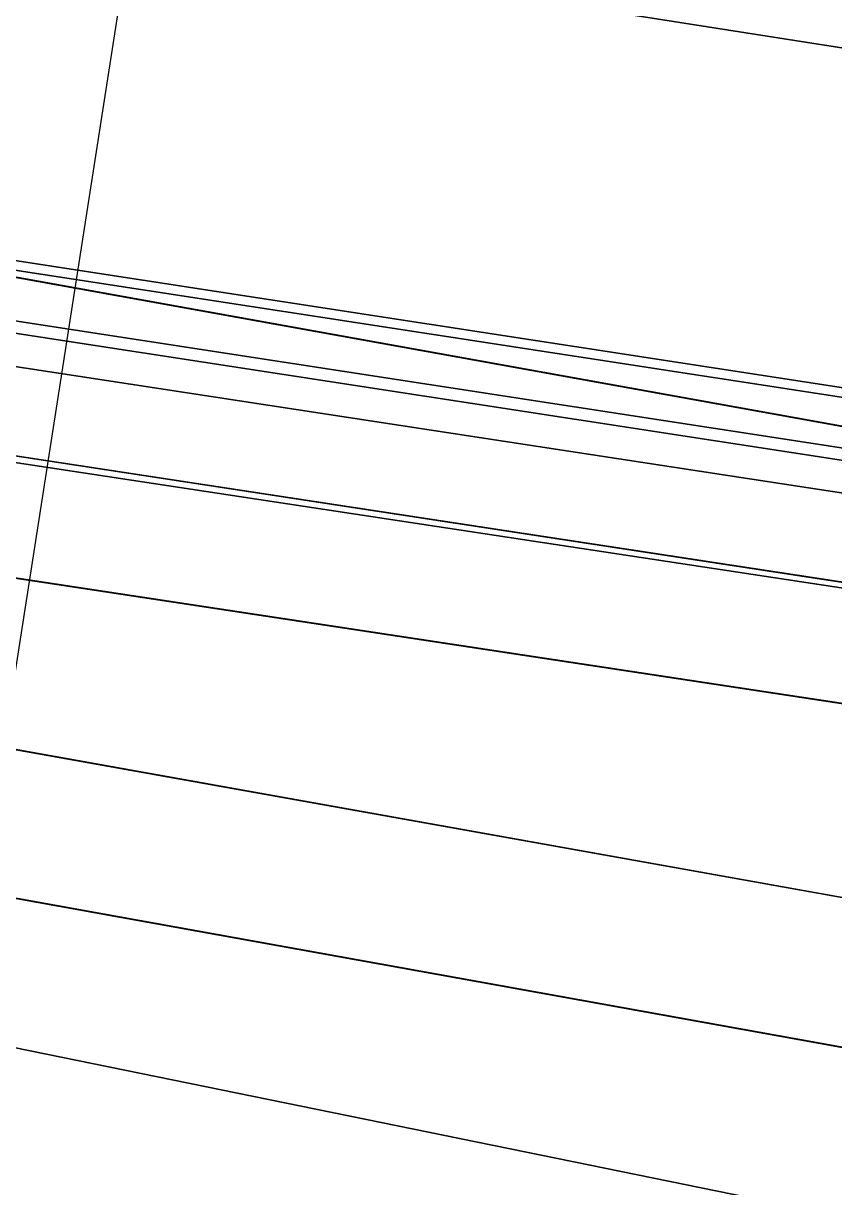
# Model space of a CAD drawing. Header units: metres. Extents: x 503497 to 504361, y 6966567 to 6966857.
# Drawn here: x 504128.2627 to 504128.3652, y 6966712.9609 to 6966713.1078 of the extents above; entities that cross this region are included whole.
import ezdxf

# ---------------------------------------------------------------- set-up
doc = ezdxf.new("R2010")
doc.units = ezdxf.units.M

msp = doc.modelspace()

# ---------------------------------------------------------------- linework, layer by layer
at = {"layer": 'SHADOW_APPROVED_20260111T072000'}
for points in [[(504127.8093, 6966710.1258), (504128.3574, 6966713.6393), (504055.1836, 6966728.5433), (504054.6355, 6966725.0298), (504127.8093, 6966710.1258)], [(504139.8525, 6966710.4238), (504143.9181, 6966709.7896), (504064.2737, 6966726.0116), (504060.2081, 6966726.6458), (504139.8525, 6966710.4238)], [(504143.9181, 6966709.7896), (504143.738, 6966708.6351), (504064.0936, 6966724.8571), (504064.2737, 6966726.0116), (504143.9181, 6966709.7896)]]:
    msp.add_lwpolyline(points, close=True, dxfattribs=at)
msp.add_lwpolyline([(504124.6436, 6966689.8311), (504125.6223, 6966696.1052), (504122.7613, 6966696.5515), (504123.3955, 6966700.6171), (504123.6735, 6966701.1907), (504124.1841, 6966701.6081), (504124.6865, 6966701.7525), (504126.4679, 6966701.5261), (504126.6349, 6966702.5968), (504125.8564, 6966702.7697), (504125.4218, 6966703.0603), (504125.0625, 6966703.6133), (504124.9683, 6966704.1079), (504125.9354, 6966710.4181), (504127.8093, 6966710.1258), (504128.3574, 6966713.6393), (504140.8554, 6966711.6898), (504140.8554, 6966711.6898), (504140.7719, 6966711.1544), (504144.1851, 6966710.622), (504144.5661, 6966713.0647), (504153.1826, 6966711.7206), (504152.9477, 6966710.2148), (504167.8718, 6966707.8869)], dxfattribs=at)
at = {"layer": 'SHADOW_APPROVED_20260114T072400'}
msp.add_lwpolyline([(504127.8093, 6966710.1258), (504128.3574, 6966713.6393), (504056.349, 6966727.278), (504055.8009, 6966723.7645), (504127.8093, 6966710.1258)], close=True, dxfattribs=at)
msp.add_lwpolyline([(504124.6436, 6966689.8311), (504125.6223, 6966696.1052), (504122.7613, 6966696.5515), (504123.3955, 6966700.6171), (504123.6735, 6966701.1907), (504124.1841, 6966701.6081), (504124.6865, 6966701.7525), (504126.4679, 6966701.5261), (504126.6349, 6966702.5968), (504125.8564, 6966702.7697), (504125.4218, 6966703.0603), (504125.0625, 6966703.6133), (504124.9683, 6966704.1079), (504125.9354, 6966710.4181), (504127.8093, 6966710.1258), (504128.3574, 6966713.6393), (504140.8554, 6966711.6898), (504140.8554, 6966711.6898), (504140.7719, 6966711.1544), (504144.1851, 6966710.622), (504144.5661, 6966713.0647), (504153.1826, 6966711.7206), (504152.9477, 6966710.2148), (504167.8718, 6966707.8869)], dxfattribs=at)
at = {"layer": 'SHADOW_APPROVED_20260122T071500'}
for points in [[(504127.8093, 6966710.1258), (504128.3574, 6966713.6393), (504045.7909, 6966728.4074), (504045.2428, 6966724.8939), (504127.8093, 6966710.1258)], [(504167.5638, 6966705.9126), (504170.7929, 6966705.4089), (504088.2264, 6966720.177), (504084.9973, 6966720.6807), (504167.5638, 6966705.9126)], [(504170.7929, 6966705.4089), (504170.0047, 6966700.3561), (504087.4382, 6966715.1242), (504088.2264, 6966720.177), (504170.7929, 6966705.4089)]]:
    msp.add_lwpolyline(points, close=True, dxfattribs=at)
msp.add_lwpolyline([(504124.6436, 6966689.8311), (504125.6223, 6966696.1052), (504122.7613, 6966696.5515), (504123.3955, 6966700.6171), (504123.6735, 6966701.1907), (504124.1841, 6966701.6081), (504124.6865, 6966701.7525), (504126.4679, 6966701.5261), (504126.6349, 6966702.5968), (504125.8564, 6966702.7697), (504125.4218, 6966703.0603), (504125.0625, 6966703.6133), (504124.9683, 6966704.1079), (504125.9354, 6966710.4181), (504127.8093, 6966710.1258), (504128.3574, 6966713.6393), (504140.8554, 6966711.6898), (504140.8554, 6966711.6898), (504140.7719, 6966711.1544), (504144.1851, 6966710.622), (504144.5661, 6966713.0647), (504153.1826, 6966711.7206), (504152.9477, 6966710.2148), (504167.8718, 6966707.8869)], dxfattribs=at)
at = {"layer": 'SHADOW_APPROVED_20260124T072500'}
for points in [[(504127.8093, 6966710.1258), (504128.3574, 6966713.6393), (504052.1143, 6966725.3543), (504051.5662, 6966721.8408), (504127.8093, 6966710.1258)], [(504144.1851, 6966710.622), (504144.5661, 6966713.0647), (504068.323, 6966724.7797), (504067.942, 6966722.337), (504144.1851, 6966710.622)], [(504140.8554, 6966711.6898), (504140.7719, 6966711.1544), (504064.5288, 6966722.8694), (504064.6123, 6966723.4048), (504140.8554, 6966711.6898)], [(504140.7719, 6966711.1544), (504144.1851, 6966710.622), (504067.942, 6966722.337), (504064.5288, 6966722.8694), (504140.7719, 6966711.1544)]]:
    msp.add_lwpolyline(points, close=True, dxfattribs=at)
msp.add_lwpolyline([(504124.6436, 6966689.8311), (504125.6223, 6966696.1052), (504122.7613, 6966696.5515), (504123.3955, 6966700.6171), (504123.6735, 6966701.1907), (504124.1841, 6966701.6081), (504124.6865, 6966701.7525), (504126.4679, 6966701.5261), (504126.6349, 6966702.5968), (504125.8564, 6966702.7697), (504125.4218, 6966703.0603), (504125.0625, 6966703.6133), (504124.9683, 6966704.1079), (504125.9354, 6966710.4181), (504127.8093, 6966710.1258), (504128.3574, 6966713.6393), (504140.8554, 6966711.6898), (504140.8554, 6966711.6898), (504140.7719, 6966711.1544), (504144.1851, 6966710.622), (504144.5661, 6966713.0647), (504153.1826, 6966711.7206), (504152.9477, 6966710.2148), (504167.8718, 6966707.8869)], dxfattribs=at)
at = {"layer": 'SHADOW_APPROVED_20260126T071100'}
msp.add_lwpolyline([(504127.8093, 6966710.1258), (504128.3574, 6966713.6393), (504039.9323, 6966728.6851), (504039.3842, 6966725.1716), (504127.8093, 6966710.1258)], close=True, dxfattribs=at)
msp.add_lwpolyline([(504124.6436, 6966689.8311), (504125.6223, 6966696.1052), (504122.7613, 6966696.5515), (504123.3955, 6966700.6171), (504123.6735, 6966701.1907), (504124.1841, 6966701.6081), (504124.6865, 6966701.7525), (504126.4679, 6966701.5261), (504126.6349, 6966702.5968), (504125.8564, 6966702.7697), (504125.4218, 6966703.0603), (504125.0625, 6966703.6133), (504124.9683, 6966704.1079), (504125.9354, 6966710.4181), (504127.8093, 6966710.1258), (504128.3574, 6966713.6393), (504140.8554, 6966711.6898), (504140.8554, 6966711.6898), (504140.7719, 6966711.1544), (504144.1851, 6966710.622), (504144.5661, 6966713.0647), (504153.1826, 6966711.7206), (504152.9477, 6966710.2148), (504167.8718, 6966707.8869)], dxfattribs=at)
at = {"layer": 'SHADOW_APPROVED_20260127T071900'}
for points in [[(504127.8093, 6966710.1258), (504128.3574, 6966713.6393), (504046.0145, 6966726.1319), (504045.4664, 6966722.6184), (504127.8093, 6966710.1258)], [(504144.1851, 6966710.622), (504144.5661, 6966713.0647), (504062.2232, 6966725.5573), (504061.8422, 6966723.1146), (504144.1851, 6966710.622)], [(504140.8554, 6966711.6898), (504140.7719, 6966711.1544), (504058.429, 6966723.647), (504058.5125, 6966724.1824), (504140.8554, 6966711.6898)], [(504140.7719, 6966711.1544), (504144.1851, 6966710.622), (504061.8422, 6966723.1146), (504058.429, 6966723.647), (504140.7719, 6966711.1544)]]:
    msp.add_lwpolyline(points, close=True, dxfattribs=at)
msp.add_lwpolyline([(504124.6436, 6966689.8311), (504125.6223, 6966696.1052), (504122.7613, 6966696.5515), (504123.3955, 6966700.6171), (504123.6735, 6966701.1907), (504124.1841, 6966701.6081), (504124.6865, 6966701.7525), (504126.4679, 6966701.5261), (504126.6349, 6966702.5968), (504125.8564, 6966702.7697), (504125.4218, 6966703.0603), (504125.0625, 6966703.6133), (504124.9683, 6966704.1079), (504125.9354, 6966710.4181), (504127.8093, 6966710.1258), (504128.3574, 6966713.6393), (504140.8554, 6966711.6898), (504140.8554, 6966711.6898), (504140.7719, 6966711.1544), (504144.1851, 6966710.622), (504144.5661, 6966713.0647), (504153.1826, 6966711.7206), (504152.9477, 6966710.2148), (504167.8718, 6966707.8869)], dxfattribs=at)
at = {"layer": 'SHADOW_APPROVED_20260129T071100'}
for points in [[(504127.8093, 6966710.1258), (504128.3574, 6966713.6393), (504037.9117, 6966727.8581), (504037.3636, 6966724.3446), (504127.8093, 6966710.1258)], [(504140.8554, 6966711.6898), (504140.7719, 6966711.1544), (504050.3262, 6966725.3732), (504050.4097, 6966725.9086), (504140.8554, 6966711.6898)], [(504140.7719, 6966711.1544), (504144.1851, 6966710.622), (504053.7394, 6966724.8408), (504050.3262, 6966725.3732), (504140.7719, 6966711.1544)]]:
    msp.add_lwpolyline(points, close=True, dxfattribs=at)
msp.add_lwpolyline([(504124.6436, 6966689.8311), (504125.6223, 6966696.1052), (504122.7613, 6966696.5515), (504123.3955, 6966700.6171), (504123.6735, 6966701.1907), (504124.1841, 6966701.6081), (504124.6865, 6966701.7525), (504126.4679, 6966701.5261), (504126.6349, 6966702.5968), (504125.8564, 6966702.7697), (504125.4218, 6966703.0603), (504125.0625, 6966703.6133), (504124.9683, 6966704.1079), (504125.9354, 6966710.4181), (504127.8093, 6966710.1258), (504128.3574, 6966713.6393), (504140.8554, 6966711.6898), (504140.8554, 6966711.6898), (504140.7719, 6966711.1544), (504144.1851, 6966710.622), (504144.5661, 6966713.0647), (504153.1826, 6966711.7206), (504152.9477, 6966710.2148), (504167.8718, 6966707.8869)], dxfattribs=at)
at = {"layer": 'SHADOW_APPROVED_20260130T071100'}
for points in [[(504127.8093, 6966710.1258), (504128.3574, 6966713.6393), (504037.2255, 6966727.5535), (504036.6774, 6966724.04), (504127.8093, 6966710.1258)], [(504144.1851, 6966710.622), (504144.5661, 6966713.0647), (504053.4342, 6966726.9789), (504053.0532, 6966724.5362), (504144.1851, 6966710.622)], [(504140.8554, 6966711.6898), (504140.7719, 6966711.1544), (504049.64, 6966725.0686), (504049.7235, 6966725.604), (504140.8554, 6966711.6898)], [(504140.7719, 6966711.1544), (504144.1851, 6966710.622), (504053.0532, 6966724.5362), (504049.64, 6966725.0686), (504140.7719, 6966711.1544)]]:
    msp.add_lwpolyline(points, close=True, dxfattribs=at)
msp.add_lwpolyline([(504124.6436, 6966689.8311), (504125.6223, 6966696.1052), (504122.7613, 6966696.5515), (504123.3955, 6966700.6171), (504123.6735, 6966701.1907), (504124.1841, 6966701.6081), (504124.6865, 6966701.7525), (504126.4679, 6966701.5261), (504126.6349, 6966702.5968), (504125.8564, 6966702.7697), (504125.4218, 6966703.0603), (504125.0625, 6966703.6133), (504124.9683, 6966704.1079), (504125.9354, 6966710.4181), (504127.8093, 6966710.1258), (504128.3574, 6966713.6393), (504140.8554, 6966711.6898), (504140.8554, 6966711.6898), (504140.7719, 6966711.1544), (504144.1851, 6966710.622), (504144.5661, 6966713.0647), (504153.1826, 6966711.7206), (504152.9477, 6966710.2148), (504167.8718, 6966707.8869)], dxfattribs=at)
at = {"layer": 'SHADOW_APPROVED_20260203T070000'}
for points in [[(504127.8093, 6966710.1258), (504128.3574, 6966713.6393), (504022.3332, 6966729.9407), (504021.7851, 6966726.4272), (504127.8093, 6966710.1258)], [(504144.1851, 6966710.622), (504144.5661, 6966713.0647), (504038.5419, 6966729.3661), (504038.1609, 6966726.9234), (504144.1851, 6966710.622)], [(504140.8554, 6966711.6898), (504140.7719, 6966711.1544), (504034.7477, 6966727.4558), (504034.8312, 6966727.9912), (504140.8554, 6966711.6898)], [(504140.7719, 6966711.1544), (504144.1851, 6966710.622), (504038.1609, 6966726.9234), (504034.7477, 6966727.4558), (504140.7719, 6966711.1544)]]:
    msp.add_lwpolyline(points, close=True, dxfattribs=at)
msp.add_lwpolyline([(504124.6436, 6966689.8311), (504125.6223, 6966696.1052), (504122.7613, 6966696.5515), (504123.3955, 6966700.6171), (504123.6735, 6966701.1907), (504124.1841, 6966701.6081), (504124.6865, 6966701.7525), (504126.4679, 6966701.5261), (504126.6349, 6966702.5968), (504125.8564, 6966702.7697), (504125.4218, 6966703.0603), (504125.0625, 6966703.6133), (504124.9683, 6966704.1079), (504125.9354, 6966710.4181), (504127.8093, 6966710.1258), (504128.3574, 6966713.6393), (504140.8554, 6966711.6898), (504140.8554, 6966711.6898), (504140.7719, 6966711.1544), (504144.1851, 6966710.622), (504144.5661, 6966713.0647), (504153.1826, 6966711.7206), (504152.9477, 6966710.2148), (504167.8718, 6966707.8869)], dxfattribs=at)
at = {"layer": 'SHADOW_APPROVED_20260314T074000'}
msp.add_lwpolyline([(504127.8093, 6966710.1258), (504128.3574, 6966713.6393), (504040.6029, 6966698.1829), (504040.0548, 6966694.6694), (504127.8093, 6966710.1258)], close=True, dxfattribs=at)
msp.add_lwpolyline([(504124.6436, 6966689.8311), (504125.6223, 6966696.1052), (504122.7613, 6966696.5515), (504123.3955, 6966700.6171), (504123.6735, 6966701.1907), (504124.1841, 6966701.6081), (504124.6865, 6966701.7525), (504126.4679, 6966701.5261), (504126.6349, 6966702.5968), (504125.8564, 6966702.7697), (504125.4218, 6966703.0603), (504125.0625, 6966703.6133), (504124.9683, 6966704.1079), (504125.9354, 6966710.4181), (504127.8093, 6966710.1258), (504128.3574, 6966713.6393), (504140.8554, 6966711.6898), (504140.8554, 6966711.6898), (504140.7719, 6966711.1544), (504144.1851, 6966710.622), (504144.5661, 6966713.0647), (504153.1826, 6966711.7206), (504152.9477, 6966710.2148), (504167.8718, 6966707.8869)], dxfattribs=at)
at = {"layer": 'SHADOW_APPROVED_20260426T070000'}
msp.add_lwpolyline([(504127.8093, 6966710.1258), (504128.3574, 6966713.6393), (503911.2298, 6966631.5775), (503910.6817, 6966628.064), (504127.8093, 6966710.1258)], close=True, dxfattribs=at)
msp.add_lwpolyline([(504124.6436, 6966689.8311), (504125.6223, 6966696.1052), (504122.7613, 6966696.5515), (504123.3955, 6966700.6171), (504123.6735, 6966701.1907), (504124.1841, 6966701.6081), (504124.6865, 6966701.7525), (504126.4679, 6966701.5261), (504126.6349, 6966702.5968), (504125.8564, 6966702.7697), (504125.4218, 6966703.0603), (504125.0625, 6966703.6133), (504124.9683, 6966704.1079), (504125.9354, 6966710.4181), (504127.8093, 6966710.1258), (504128.3574, 6966713.6393), (504140.8554, 6966711.6898), (504140.8554, 6966711.6898), (504140.7719, 6966711.1544), (504144.1851, 6966710.622), (504144.5661, 6966713.0647), (504153.1826, 6966711.7206), (504152.9477, 6966710.2148), (504167.8718, 6966707.8869)], dxfattribs=at)
at = {"layer": 'SHADOW_APPROVED_20260621T090000'}
msp.add_lwpolyline([(504127.8093, 6966710.1258), (504128.3574, 6966713.6393), (504069.8411, 6966650.7077), (504069.293, 6966647.1942), (504127.8093, 6966710.1258)], close=True, dxfattribs=at)
msp.add_lwpolyline([(504124.6436, 6966689.8311), (504125.6223, 6966696.1052), (504122.7613, 6966696.5515), (504123.3955, 6966700.6171), (504123.6735, 6966701.1907), (504124.1841, 6966701.6081), (504124.6865, 6966701.7525), (504126.4679, 6966701.5261), (504126.6349, 6966702.5968), (504125.8564, 6966702.7697), (504125.4218, 6966703.0603), (504125.0625, 6966703.6133), (504124.9683, 6966704.1079), (504125.9354, 6966710.4181), (504127.8093, 6966710.1258), (504128.3574, 6966713.6393), (504140.8554, 6966711.6898), (504140.8554, 6966711.6898), (504140.7719, 6966711.1544), (504144.1851, 6966710.622), (504144.5661, 6966713.0647), (504153.1826, 6966711.7206), (504152.9477, 6966710.2148), (504167.8718, 6966707.8869)], dxfattribs=at)
at = {"layer": 'SHADOW_APPROVED_20260621T120000'}
msp.add_lwpolyline([(504124.6436, 6966689.8311), (504125.6223, 6966696.1052), (504122.7613, 6966696.5515), (504123.3955, 6966700.6171), (504123.6735, 6966701.1907), (504124.1841, 6966701.6081), (504124.6865, 6966701.7525), (504126.4679, 6966701.5261), (504126.6349, 6966702.5968), (504125.8564, 6966702.7697), (504125.4218, 6966703.0603), (504125.0625, 6966703.6133), (504124.9683, 6966704.1079), (504125.9354, 6966710.4181), (504127.8093, 6966710.1258), (504128.3574, 6966713.6393), (504140.8554, 6966711.6898), (504140.8554, 6966711.6898), (504140.7719, 6966711.1544), (504144.1851, 6966710.622), (504144.5661, 6966713.0647), (504153.1826, 6966711.7206), (504152.9477, 6966710.2148), (504167.8718, 6966707.8869)], dxfattribs=at)
msp.add_lwpolyline([(504127.8093, 6966710.1258), (504128.3574, 6966713.6393), (504130.9784, 6966664.9665), (504130.4303, 6966661.453), (504127.8093, 6966710.1258)], close=True, dxfattribs=at)
at = {"layer": 'SHADOW_APPROVED_20260621T140000'}
msp.add_lwpolyline([(504124.6436, 6966689.8311), (504125.6223, 6966696.1052), (504122.7613, 6966696.5515), (504123.3955, 6966700.6171), (504123.6735, 6966701.1907), (504124.1841, 6966701.6081), (504124.6865, 6966701.7525), (504126.4679, 6966701.5261), (504126.6349, 6966702.5968), (504125.8564, 6966702.7697), (504125.4218, 6966703.0603), (504125.0625, 6966703.6133), (504124.9683, 6966704.1079), (504125.9354, 6966710.4181), (504127.8093, 6966710.1258), (504128.3574, 6966713.6393), (504140.8554, 6966711.6898), (504140.8554, 6966711.6898), (504140.7719, 6966711.1544), (504144.1851, 6966710.622), (504144.5661, 6966713.0647), (504153.1826, 6966711.7206), (504152.9477, 6966710.2148), (504167.8718, 6966707.8869)], dxfattribs=at)
msp.add_lwpolyline([(504127.8093, 6966710.1258), (504128.3574, 6966713.6393), (504167.2671, 6966657.8333), (504166.719, 6966654.3198), (504127.8093, 6966710.1258)], close=True, dxfattribs=at)
at = {"layer": 'SHADOW_APPROVED_20260621T150000'}
msp.add_lwpolyline([(504124.6436, 6966689.8311), (504125.6223, 6966696.1052), (504122.7613, 6966696.5515), (504123.3955, 6966700.6171), (504123.6735, 6966701.1907), (504124.1841, 6966701.6081), (504124.6865, 6966701.7525), (504126.4679, 6966701.5261), (504126.6349, 6966702.5968), (504125.8564, 6966702.7697), (504125.4218, 6966703.0603), (504125.0625, 6966703.6133), (504124.9683, 6966704.1079), (504125.9354, 6966710.4181), (504127.8093, 6966710.1258), (504128.3574, 6966713.6393), (504140.8554, 6966711.6898), (504140.8554, 6966711.6898), (504140.7719, 6966711.1544), (504144.1851, 6966710.622), (504144.5661, 6966713.0647), (504153.1826, 6966711.7206), (504152.9477, 6966710.2148), (504167.8718, 6966707.8869)], dxfattribs=at)
msp.add_lwpolyline([(504127.8093, 6966710.1258), (504128.3574, 6966713.6393), (504201.6375, 6966644.6365), (504201.0894, 6966641.123), (504127.8093, 6966710.1258)], close=True, dxfattribs=at)
at = {"layer": 'SHADOW_APPROVED_20260621T160000'}
msp.add_lwpolyline([(504124.6436, 6966689.8311), (504125.6223, 6966696.1052), (504122.7613, 6966696.5515), (504123.3955, 6966700.6171), (504123.6735, 6966701.1907), (504124.1841, 6966701.6081), (504124.6865, 6966701.7525), (504126.4679, 6966701.5261), (504126.6349, 6966702.5968), (504125.8564, 6966702.7697), (504125.4218, 6966703.0603), (504125.0625, 6966703.6133), (504124.9683, 6966704.1079), (504125.9354, 6966710.4181), (504127.8093, 6966710.1258), (504128.3574, 6966713.6393), (504140.8554, 6966711.6898), (504140.8554, 6966711.6898), (504140.7719, 6966711.1544), (504144.1851, 6966710.622), (504144.5661, 6966713.0647), (504153.1826, 6966711.7206), (504152.9477, 6966710.2148), (504167.8718, 6966707.8869)], dxfattribs=at)
msp.add_lwpolyline([(504127.8093, 6966710.1258), (504128.3574, 6966713.6393), (504296.6136, 6966600.5395), (504296.0655, 6966597.026), (504127.8093, 6966710.1258)], close=True, dxfattribs=at)
at = {"layer": 'SHADOW_APPROVED_20261019T053000'}
msp.add_lwpolyline([(504127.8093, 6966710.1258), (504128.3574, 6966713.6393), (503551.6017, 6966805.7721), (503551.0536, 6966802.2586), (504127.8093, 6966710.1258)], close=True, dxfattribs=at)
msp.add_lwpolyline([(504124.6436, 6966689.8311), (504125.6223, 6966696.1052), (504122.7613, 6966696.5515), (504123.3955, 6966700.6171), (504123.6735, 6966701.1907), (504124.1841, 6966701.6081), (504124.6865, 6966701.7525), (504126.4679, 6966701.5261), (504126.6349, 6966702.5968), (504125.8564, 6966702.7697), (504125.4218, 6966703.0603), (504125.0625, 6966703.6133), (504124.9683, 6966704.1079), (504125.9354, 6966710.4181), (504127.8093, 6966710.1258), (504128.3574, 6966713.6393), (504140.8554, 6966711.6898), (504140.8554, 6966711.6898), (504140.7719, 6966711.1544), (504144.1851, 6966710.622), (504144.5661, 6966713.0647), (504153.1826, 6966711.7206), (504152.9477, 6966710.2148), (504167.8718, 6966707.8869)], dxfattribs=at)
at = {"layer": 'SHADOW_APPROVED_20261112T063500'}
msp.add_lwpolyline([(504127.8093, 6966710.1258), (504128.3574, 6966713.6393), (504030.0791, 6966729.5935), (504029.531, 6966726.08), (504127.8093, 6966710.1258)], close=True, dxfattribs=at)
msp.add_lwpolyline([(504124.6436, 6966689.8311), (504125.6223, 6966696.1052), (504122.7613, 6966696.5515), (504123.3955, 6966700.6171), (504123.6735, 6966701.1907), (504124.1841, 6966701.6081), (504124.6865, 6966701.7525), (504126.4679, 6966701.5261), (504126.6349, 6966702.5968), (504125.8564, 6966702.7697), (504125.4218, 6966703.0603), (504125.0625, 6966703.6133), (504124.9683, 6966704.1079), (504125.9354, 6966710.4181), (504127.8093, 6966710.1258), (504128.3574, 6966713.6393), (504140.8554, 6966711.6898), (504140.8554, 6966711.6898), (504140.7719, 6966711.1544), (504144.1851, 6966710.622), (504144.5661, 6966713.0647), (504153.1826, 6966711.7206), (504152.9477, 6966710.2148), (504167.8718, 6966707.8869)], dxfattribs=at)
at = {"layer": 'SHADOW_APPROVED_20261113T063500'}
msp.add_lwpolyline([(504127.8093, 6966710.1258), (504128.3574, 6966713.6393), (504030.5473, 6966730.009), (504029.9992, 6966726.4955), (504127.8093, 6966710.1258)], close=True, dxfattribs=at)
msp.add_lwpolyline([(504124.6436, 6966689.8311), (504125.6223, 6966696.1052), (504122.7613, 6966696.5515), (504123.3955, 6966700.6171), (504123.6735, 6966701.1907), (504124.1841, 6966701.6081), (504124.6865, 6966701.7525), (504126.4679, 6966701.5261), (504126.6349, 6966702.5968), (504125.8564, 6966702.7697), (504125.4218, 6966703.0603), (504125.0625, 6966703.6133), (504124.9683, 6966704.1079), (504125.9354, 6966710.4181), (504127.8093, 6966710.1258), (504128.3574, 6966713.6393), (504140.8554, 6966711.6898), (504140.8554, 6966711.6898), (504140.7719, 6966711.1544), (504144.1851, 6966710.622), (504144.5661, 6966713.0647), (504153.1826, 6966711.7206), (504152.9477, 6966710.2148), (504167.8718, 6966707.8869)], dxfattribs=at)
at = {"layer": 'SHADOW_APPROVED_20261122T065200'}
for points in [[(504127.8093, 6966710.1258), (504128.3574, 6966713.6393), (504048.1933, 6966728.0901), (504047.6452, 6966724.5766), (504127.8093, 6966710.1258)], [(504167.8718, 6966707.8869), (504167.5638, 6966705.9126), (504087.3997, 6966720.3634), (504087.7077, 6966722.3377), (504167.8718, 6966707.8869)], [(504167.5638, 6966705.9126), (504170.7929, 6966705.4089), (504090.6288, 6966719.8597), (504087.3997, 6966720.3634), (504167.5638, 6966705.9126)], [(504170.7929, 6966705.4089), (504170.0047, 6966700.3561), (504089.8406, 6966714.8069), (504090.6288, 6966719.8597), (504170.7929, 6966705.4089)]]:
    msp.add_lwpolyline(points, close=True, dxfattribs=at)
msp.add_lwpolyline([(504124.6436, 6966689.8311), (504125.6223, 6966696.1052), (504122.7613, 6966696.5515), (504123.3955, 6966700.6171), (504123.6735, 6966701.1907), (504124.1841, 6966701.6081), (504124.6865, 6966701.7525), (504126.4679, 6966701.5261), (504126.6349, 6966702.5968), (504125.8564, 6966702.7697), (504125.4218, 6966703.0603), (504125.0625, 6966703.6133), (504124.9683, 6966704.1079), (504125.9354, 6966710.4181), (504127.8093, 6966710.1258), (504128.3574, 6966713.6393), (504140.8554, 6966711.6898), (504140.8554, 6966711.6898), (504140.7719, 6966711.1544), (504144.1851, 6966710.622), (504144.5661, 6966713.0647), (504153.1826, 6966711.7206), (504152.9477, 6966710.2148), (504167.8718, 6966707.8869)], dxfattribs=at)
at = {"layer": 'SHADOW_APPROVED_20261123T070300'}
msp.add_lwpolyline([(504127.8093, 6966710.1258), (504128.3574, 6966713.6393), (504055.9605, 6966725.6458), (504055.4124, 6966722.1323), (504127.8093, 6966710.1258)], close=True, dxfattribs=at)
msp.add_lwpolyline([(504124.6436, 6966689.8311), (504125.6223, 6966696.1052), (504122.7613, 6966696.5515), (504123.3955, 6966700.6171), (504123.6735, 6966701.1907), (504124.1841, 6966701.6081), (504124.6865, 6966701.7525), (504126.4679, 6966701.5261), (504126.6349, 6966702.5968), (504125.8564, 6966702.7697), (504125.4218, 6966703.0603), (504125.0625, 6966703.6133), (504124.9683, 6966704.1079), (504125.9354, 6966710.4181), (504127.8093, 6966710.1258), (504128.3574, 6966713.6393), (504140.8554, 6966711.6898), (504140.8554, 6966711.6898), (504140.7719, 6966711.1544), (504144.1851, 6966710.622), (504144.5661, 6966713.0647), (504153.1826, 6966711.7206), (504152.9477, 6966710.2148), (504167.8718, 6966707.8869)], dxfattribs=at)
at = {"layer": 'SHADOW_APPROVED_20261221T090000'}
msp.add_lwpolyline([(504127.8093, 6966710.1258), (504128.3574, 6966713.6393), (504098.1027, 6966715.4387), (504097.5546, 6966711.9252), (504127.8093, 6966710.1258)], close=True, dxfattribs=at)
msp.add_lwpolyline([(504124.6436, 6966689.8311), (504125.6223, 6966696.1052), (504122.7613, 6966696.5515), (504123.3955, 6966700.6171), (504123.6735, 6966701.1907), (504124.1841, 6966701.6081), (504124.6865, 6966701.7525), (504126.4679, 6966701.5261), (504126.6349, 6966702.5968), (504125.8564, 6966702.7697), (504125.4218, 6966703.0603), (504125.0625, 6966703.6133), (504124.9683, 6966704.1079), (504125.9354, 6966710.4181), (504127.8093, 6966710.1258), (504128.3574, 6966713.6393), (504140.8554, 6966711.6898), (504140.8554, 6966711.6898), (504140.7719, 6966711.1544), (504144.1851, 6966710.622), (504144.5661, 6966713.0647), (504153.1826, 6966711.7206), (504152.9477, 6966710.2148), (504167.8718, 6966707.8869)], dxfattribs=at)
at = {"layer": 'SHADOW_APPROVED_20261221T120000'}
msp.add_lwpolyline([(504124.6436, 6966689.8311), (504125.6223, 6966696.1052), (504122.7613, 6966696.5515), (504123.3955, 6966700.6171), (504123.6735, 6966701.1907), (504124.1841, 6966701.6081), (504124.6865, 6966701.7525), (504126.4679, 6966701.5261), (504126.6349, 6966702.5968), (504125.8564, 6966702.7697), (504125.4218, 6966703.0603), (504125.0625, 6966703.6133), (504124.9683, 6966704.1079), (504125.9354, 6966710.4181), (504127.8093, 6966710.1258), (504128.3574, 6966713.6393), (504140.8554, 6966711.6898), (504140.8554, 6966711.6898), (504140.7719, 6966711.1544), (504144.1851, 6966710.622), (504144.5661, 6966713.0647), (504153.1826, 6966711.7206), (504152.9477, 6966710.2148), (504167.8718, 6966707.8869)], dxfattribs=at)
msp.add_lwpolyline([(504127.8093, 6966710.1258), (504128.3574, 6966713.6393), (504130.6299, 6966710.9085), (504130.0818, 6966707.395), (504127.8093, 6966710.1258)], close=True, dxfattribs=at)
at = {"layer": 'SHADOW_APPROVED_20261221T150000'}
msp.add_lwpolyline([(504127.8093, 6966710.1258), (504128.3574, 6966713.6393), (504166.0513, 6966717.6596), (504165.5032, 6966714.1461), (504127.8093, 6966710.1258)], close=True, dxfattribs=at)
msp.add_lwpolyline([(504124.6436, 6966689.8311), (504125.6223, 6966696.1052), (504122.7613, 6966696.5515), (504123.3955, 6966700.6171), (504123.6735, 6966701.1907), (504124.1841, 6966701.6081), (504124.6865, 6966701.7525), (504126.4679, 6966701.5261), (504126.6349, 6966702.5968), (504125.8564, 6966702.7697), (504125.4218, 6966703.0603), (504125.0625, 6966703.6133), (504124.9683, 6966704.1079), (504125.9354, 6966710.4181), (504127.8093, 6966710.1258), (504128.3574, 6966713.6393), (504140.8554, 6966711.6898), (504140.8554, 6966711.6898), (504140.7719, 6966711.1544), (504144.1851, 6966710.622), (504144.5661, 6966713.0647), (504153.1826, 6966711.7206), (504152.9477, 6966710.2148), (504167.8718, 6966707.8869)], dxfattribs=at)
at = {"layer": 'SHADOW_APPROVED_20261221T160000'}
msp.add_lwpolyline([(504127.8093, 6966710.1258), (504128.3574, 6966713.6393), (504187.9192, 6966725.5911), (504187.3711, 6966722.0776), (504127.8093, 6966710.1258)], close=True, dxfattribs=at)
msp.add_lwpolyline([(504124.6436, 6966689.8311), (504125.6223, 6966696.1052), (504122.7613, 6966696.5515), (504123.3955, 6966700.6171), (504123.6735, 6966701.1907), (504124.1841, 6966701.6081), (504124.6865, 6966701.7525), (504126.4679, 6966701.5261), (504126.6349, 6966702.5968), (504125.8564, 6966702.7697), (504125.4218, 6966703.0603), (504125.0625, 6966703.6133), (504124.9683, 6966704.1079), (504125.9354, 6966710.4181), (504127.8093, 6966710.1258), (504128.3574, 6966713.6393), (504140.8554, 6966711.6898), (504140.8554, 6966711.6898), (504140.7719, 6966711.1544), (504144.1851, 6966710.622), (504144.5661, 6966713.0647), (504153.1826, 6966711.7206), (504152.9477, 6966710.2148), (504167.8718, 6966707.8869)], dxfattribs=at)
at = {"layer": 'SHADOW_APPROVED_20261221T170000'}
msp.add_lwpolyline([(504127.8093, 6966710.1258), (504128.3574, 6966713.6393), (504231.5573, 6966744.5269), (504231.0092, 6966741.0134), (504127.8093, 6966710.1258)], close=True, dxfattribs=at)
msp.add_lwpolyline([(504124.6436, 6966689.8311), (504125.6223, 6966696.1052), (504122.7613, 6966696.5515), (504123.3955, 6966700.6171), (504123.6735, 6966701.1907), (504124.1841, 6966701.6081), (504124.6865, 6966701.7525), (504126.4679, 6966701.5261), (504126.6349, 6966702.5968), (504125.8564, 6966702.7697), (504125.4218, 6966703.0603), (504125.0625, 6966703.6133), (504124.9683, 6966704.1079), (504125.9354, 6966710.4181), (504127.8093, 6966710.1258), (504128.3574, 6966713.6393), (504140.8554, 6966711.6898), (504140.8554, 6966711.6898), (504140.7719, 6966711.1544), (504144.1851, 6966710.622), (504144.5661, 6966713.0647), (504153.1826, 6966711.7206), (504152.9477, 6966710.2148), (504167.8718, 6966707.8869)], dxfattribs=at)
at = {"layer": 'SHADOW_COMPARATOR_RL48_20260111T072000'}
msp.add_lwpolyline([(504127.8093, 6966710.1258), (504128.3574, 6966713.6393), (504082.7301, 6966722.9327), (504082.182, 6966719.4192), (504127.8093, 6966710.1258)], close=True, dxfattribs=at)
msp.add_lwpolyline([(504124.6436, 6966689.8311), (504125.6223, 6966696.1052), (504122.7613, 6966696.5515), (504123.3955, 6966700.6171), (504123.6735, 6966701.1907), (504124.1841, 6966701.6081), (504124.6865, 6966701.7525), (504126.4679, 6966701.5261), (504126.6349, 6966702.5968), (504125.8564, 6966702.7697), (504125.4218, 6966703.0603), (504125.0625, 6966703.6133), (504124.9683, 6966704.1079), (504125.9354, 6966710.4181), (504127.8093, 6966710.1258), (504128.3574, 6966713.6393), (504140.8554, 6966711.6898), (504140.8554, 6966711.6898), (504140.7719, 6966711.1544), (504144.1851, 6966710.622), (504144.5661, 6966713.0647), (504153.1826, 6966711.7206), (504152.9477, 6966710.2148), (504167.8718, 6966707.8869)], dxfattribs=at)
at = {"layer": 'SHADOW_COMPARATOR_RL48_20260114T072400'}
msp.add_lwpolyline([(504127.8093, 6966710.1258), (504128.3574, 6966713.6393), (504083.4568, 6966722.1437), (504082.9087, 6966718.6302), (504127.8093, 6966710.1258)], close=True, dxfattribs=at)
msp.add_lwpolyline([(504124.6436, 6966689.8311), (504125.6223, 6966696.1052), (504122.7613, 6966696.5515), (504123.3955, 6966700.6171), (504123.6735, 6966701.1907), (504124.1841, 6966701.6081), (504124.6865, 6966701.7525), (504126.4679, 6966701.5261), (504126.6349, 6966702.5968), (504125.8564, 6966702.7697), (504125.4218, 6966703.0603), (504125.0625, 6966703.6133), (504124.9683, 6966704.1079), (504125.9354, 6966710.4181), (504127.8093, 6966710.1258), (504128.3574, 6966713.6393), (504140.8554, 6966711.6898), (504140.8554, 6966711.6898), (504140.7719, 6966711.1544), (504144.1851, 6966710.622), (504144.5661, 6966713.0647), (504153.1826, 6966711.7206), (504152.9477, 6966710.2148), (504167.8718, 6966707.8869)], dxfattribs=at)
at = {"layer": 'SHADOW_COMPARATOR_RL48_20260122T071500'}
for points in [[(504127.8093, 6966710.1258), (504128.3574, 6966713.6393), (504076.8733, 6966722.8479), (504076.3252, 6966719.3344), (504127.8093, 6966710.1258)], [(504167.5638, 6966705.9126), (504170.7929, 6966705.4089), (504119.3088, 6966714.6175), (504116.0797, 6966715.1212), (504167.5638, 6966705.9126)], [(504170.7929, 6966705.4089), (504170.0047, 6966700.3561), (504118.5206, 6966709.5647), (504119.3088, 6966714.6175), (504170.7929, 6966705.4089)]]:
    msp.add_lwpolyline(points, close=True, dxfattribs=at)
msp.add_lwpolyline([(504124.6436, 6966689.8311), (504125.6223, 6966696.1052), (504122.7613, 6966696.5515), (504123.3955, 6966700.6171), (504123.6735, 6966701.1907), (504124.1841, 6966701.6081), (504124.6865, 6966701.7525), (504126.4679, 6966701.5261), (504126.6349, 6966702.5968), (504125.8564, 6966702.7697), (504125.4218, 6966703.0603), (504125.0625, 6966703.6133), (504124.9683, 6966704.1079), (504125.9354, 6966710.4181), (504127.8093, 6966710.1258), (504128.3574, 6966713.6393), (504140.8554, 6966711.6898), (504140.8554, 6966711.6898), (504140.7719, 6966711.1544), (504144.1851, 6966710.622), (504144.5661, 6966713.0647), (504153.1826, 6966711.7206), (504152.9477, 6966710.2148), (504167.8718, 6966707.8869)], dxfattribs=at)
at = {"layer": 'SHADOW_COMPARATOR_RL48_20260124T072500'}
for points in [[(504127.8093, 6966710.1258), (504128.3574, 6966713.6393), (504080.8162, 6966720.9442), (504080.2681, 6966717.4307), (504127.8093, 6966710.1258)], [(504144.1851, 6966710.622), (504144.5661, 6966713.0647), (504097.0249, 6966720.3696), (504096.6439, 6966717.9269), (504144.1851, 6966710.622)], [(504140.8554, 6966711.6898), (504140.7719, 6966711.1544), (504093.2307, 6966718.4593), (504093.3142, 6966718.9947), (504140.8554, 6966711.6898)], [(504140.7719, 6966711.1544), (504144.1851, 6966710.622), (504096.6439, 6966717.9269), (504093.2307, 6966718.4593), (504140.7719, 6966711.1544)]]:
    msp.add_lwpolyline(points, close=True, dxfattribs=at)
msp.add_lwpolyline([(504124.6436, 6966689.8311), (504125.6223, 6966696.1052), (504122.7613, 6966696.5515), (504123.3955, 6966700.6171), (504123.6735, 6966701.1907), (504124.1841, 6966701.6081), (504124.6865, 6966701.7525), (504126.4679, 6966701.5261), (504126.6349, 6966702.5968), (504125.8564, 6966702.7697), (504125.4218, 6966703.0603), (504125.0625, 6966703.6133), (504124.9683, 6966704.1079), (504125.9354, 6966710.4181), (504127.8093, 6966710.1258), (504128.3574, 6966713.6393), (504140.8554, 6966711.6898), (504140.8554, 6966711.6898), (504140.7719, 6966711.1544), (504144.1851, 6966710.622), (504144.5661, 6966713.0647), (504153.1826, 6966711.7206), (504152.9477, 6966710.2148), (504167.8718, 6966707.8869)], dxfattribs=at)
at = {"layer": 'SHADOW_COMPARATOR_RL48_20260126T071100'}
msp.add_lwpolyline([(504127.8093, 6966710.1258), (504128.3574, 6966713.6393), (504073.2202, 6966723.0211), (504072.6721, 6966719.5076), (504127.8093, 6966710.1258)], close=True, dxfattribs=at)
msp.add_lwpolyline([(504124.6436, 6966689.8311), (504125.6223, 6966696.1052), (504122.7613, 6966696.5515), (504123.3955, 6966700.6171), (504123.6735, 6966701.1907), (504124.1841, 6966701.6081), (504124.6865, 6966701.7525), (504126.4679, 6966701.5261), (504126.6349, 6966702.5968), (504125.8564, 6966702.7697), (504125.4218, 6966703.0603), (504125.0625, 6966703.6133), (504124.9683, 6966704.1079), (504125.9354, 6966710.4181), (504127.8093, 6966710.1258), (504128.3574, 6966713.6393), (504140.8554, 6966711.6898), (504140.8554, 6966711.6898), (504140.7719, 6966711.1544), (504144.1851, 6966710.622), (504144.5661, 6966713.0647), (504153.1826, 6966711.7206), (504152.9477, 6966710.2148), (504167.8718, 6966707.8869)], dxfattribs=at)
at = {"layer": 'SHADOW_COMPARATOR_RL48_20260127T071900'}
for points in [[(504127.8093, 6966710.1258), (504128.3574, 6966713.6393), (504077.0127, 6966721.429), (504076.4646, 6966717.9155), (504127.8093, 6966710.1258)], [(504144.1851, 6966710.622), (504144.5661, 6966713.0647), (504093.2214, 6966720.8544), (504092.8404, 6966718.4117), (504144.1851, 6966710.622)], [(504140.8554, 6966711.6898), (504140.7719, 6966711.1544), (504089.4272, 6966718.9441), (504089.5107, 6966719.4795), (504140.8554, 6966711.6898)], [(504140.7719, 6966711.1544), (504144.1851, 6966710.622), (504092.8404, 6966718.4117), (504089.4272, 6966718.9441), (504140.7719, 6966711.1544)]]:
    msp.add_lwpolyline(points, close=True, dxfattribs=at)
msp.add_lwpolyline([(504124.6436, 6966689.8311), (504125.6223, 6966696.1052), (504122.7613, 6966696.5515), (504123.3955, 6966700.6171), (504123.6735, 6966701.1907), (504124.1841, 6966701.6081), (504124.6865, 6966701.7525), (504126.4679, 6966701.5261), (504126.6349, 6966702.5968), (504125.8564, 6966702.7697), (504125.4218, 6966703.0603), (504125.0625, 6966703.6133), (504124.9683, 6966704.1079), (504125.9354, 6966710.4181), (504127.8093, 6966710.1258), (504128.3574, 6966713.6393), (504140.8554, 6966711.6898), (504140.8554, 6966711.6898), (504140.7719, 6966711.1544), (504144.1851, 6966710.622), (504144.5661, 6966713.0647), (504153.1826, 6966711.7206), (504152.9477, 6966710.2148), (504167.8718, 6966707.8869)], dxfattribs=at)
at = {"layer": 'SHADOW_COMPARATOR_RL48_20260129T071100'}
for points in [[(504127.8093, 6966710.1258), (504128.3574, 6966713.6393), (504071.9602, 6966722.5054), (504071.4121, 6966718.9919), (504127.8093, 6966710.1258)], [(504140.8554, 6966711.6898), (504140.7719, 6966711.1544), (504084.3747, 6966720.0205), (504084.4582, 6966720.5559), (504140.8554, 6966711.6898)], [(504140.7719, 6966711.1544), (504144.1851, 6966710.622), (504087.7879, 6966719.4881), (504084.3747, 6966720.0205), (504140.7719, 6966711.1544)]]:
    msp.add_lwpolyline(points, close=True, dxfattribs=at)
msp.add_lwpolyline([(504124.6436, 6966689.8311), (504125.6223, 6966696.1052), (504122.7613, 6966696.5515), (504123.3955, 6966700.6171), (504123.6735, 6966701.1907), (504124.1841, 6966701.6081), (504124.6865, 6966701.7525), (504126.4679, 6966701.5261), (504126.6349, 6966702.5968), (504125.8564, 6966702.7697), (504125.4218, 6966703.0603), (504125.0625, 6966703.6133), (504124.9683, 6966704.1079), (504125.9354, 6966710.4181), (504127.8093, 6966710.1258), (504128.3574, 6966713.6393), (504140.8554, 6966711.6898), (504140.8554, 6966711.6898), (504140.7719, 6966711.1544), (504144.1851, 6966710.622), (504144.5661, 6966713.0647), (504153.1826, 6966711.7206), (504152.9477, 6966710.2148), (504167.8718, 6966707.8869)], dxfattribs=at)
at = {"layer": 'SHADOW_COMPARATOR_RL48_20260130T071100'}
for points in [[(504127.8093, 6966710.1258), (504128.3574, 6966713.6393), (504071.5323, 6966722.3155), (504070.9842, 6966718.802), (504127.8093, 6966710.1258)], [(504144.1851, 6966710.622), (504144.5661, 6966713.0647), (504087.741, 6966721.7409), (504087.36, 6966719.2982), (504144.1851, 6966710.622)], [(504140.8554, 6966711.6898), (504140.7719, 6966711.1544), (504083.9468, 6966719.8306), (504084.0303, 6966720.366), (504140.8554, 6966711.6898)], [(504140.7719, 6966711.1544), (504144.1851, 6966710.622), (504087.36, 6966719.2982), (504083.9468, 6966719.8306), (504140.7719, 6966711.1544)]]:
    msp.add_lwpolyline(points, close=True, dxfattribs=at)
msp.add_lwpolyline([(504124.6436, 6966689.8311), (504125.6223, 6966696.1052), (504122.7613, 6966696.5515), (504123.3955, 6966700.6171), (504123.6735, 6966701.1907), (504124.1841, 6966701.6081), (504124.6865, 6966701.7525), (504126.4679, 6966701.5261), (504126.6349, 6966702.5968), (504125.8564, 6966702.7697), (504125.4218, 6966703.0603), (504125.0625, 6966703.6133), (504124.9683, 6966704.1079), (504125.9354, 6966710.4181), (504127.8093, 6966710.1258), (504128.3574, 6966713.6393), (504140.8554, 6966711.6898), (504140.8554, 6966711.6898), (504140.7719, 6966711.1544), (504144.1851, 6966710.622), (504144.5661, 6966713.0647), (504153.1826, 6966711.7206), (504152.9477, 6966710.2148), (504167.8718, 6966707.8869)], dxfattribs=at)
at = {"layer": 'SHADOW_COMPARATOR_RL48_20260203T070000'}
for points in [[(504127.8093, 6966710.1258), (504128.3574, 6966713.6393), (504062.2463, 6966723.804), (504061.6982, 6966720.2905), (504127.8093, 6966710.1258)], [(504144.1851, 6966710.622), (504144.5661, 6966713.0647), (504078.455, 6966723.2294), (504078.074, 6966720.7867), (504144.1851, 6966710.622)], [(504140.8554, 6966711.6898), (504140.7719, 6966711.1544), (504074.6608, 6966721.3191), (504074.7443, 6966721.8545), (504140.8554, 6966711.6898)], [(504140.7719, 6966711.1544), (504144.1851, 6966710.622), (504078.074, 6966720.7867), (504074.6608, 6966721.3191), (504140.7719, 6966711.1544)]]:
    msp.add_lwpolyline(points, close=True, dxfattribs=at)
msp.add_lwpolyline([(504124.6436, 6966689.8311), (504125.6223, 6966696.1052), (504122.7613, 6966696.5515), (504123.3955, 6966700.6171), (504123.6735, 6966701.1907), (504124.1841, 6966701.6081), (504124.6865, 6966701.7525), (504126.4679, 6966701.5261), (504126.6349, 6966702.5968), (504125.8564, 6966702.7697), (504125.4218, 6966703.0603), (504125.0625, 6966703.6133), (504124.9683, 6966704.1079), (504125.9354, 6966710.4181), (504127.8093, 6966710.1258), (504128.3574, 6966713.6393), (504140.8554, 6966711.6898), (504140.8554, 6966711.6898), (504140.7719, 6966711.1544), (504144.1851, 6966710.622), (504144.5661, 6966713.0647), (504153.1826, 6966711.7206), (504152.9477, 6966710.2148), (504167.8718, 6966707.8869)], dxfattribs=at)
at = {"layer": 'SHADOW_COMPARATOR_RL48_20260314T074000'}
msp.add_lwpolyline([(504127.8093, 6966710.1258), (504128.3574, 6966713.6393), (504073.6383, 6966704.0015), (504073.0902, 6966700.488), (504127.8093, 6966710.1258)], close=True, dxfattribs=at)
msp.add_lwpolyline([(504124.6436, 6966689.8311), (504125.6223, 6966696.1052), (504122.7613, 6966696.5515), (504123.3955, 6966700.6171), (504123.6735, 6966701.1907), (504124.1841, 6966701.6081), (504124.6865, 6966701.7525), (504126.4679, 6966701.5261), (504126.6349, 6966702.5968), (504125.8564, 6966702.7697), (504125.4218, 6966703.0603), (504125.0625, 6966703.6133), (504124.9683, 6966704.1079), (504125.9354, 6966710.4181), (504127.8093, 6966710.1258), (504128.3574, 6966713.6393), (504140.8554, 6966711.6898), (504140.8554, 6966711.6898), (504140.7719, 6966711.1544), (504144.1851, 6966710.622), (504144.5661, 6966713.0647), (504153.1826, 6966711.7206), (504152.9477, 6966710.2148), (504167.8718, 6966707.8869)], dxfattribs=at)
at = {"layer": 'SHADOW_COMPARATOR_RL48_20260426T070000'}
msp.add_lwpolyline([(504127.8093, 6966710.1258), (504128.3574, 6966713.6393), (503992.9681, 6966662.4699), (503992.42, 6966658.9564), (504127.8093, 6966710.1258)], close=True, dxfattribs=at)
msp.add_lwpolyline([(504124.6436, 6966689.8311), (504125.6223, 6966696.1052), (504122.7613, 6966696.5515), (504123.3955, 6966700.6171), (504123.6735, 6966701.1907), (504124.1841, 6966701.6081), (504124.6865, 6966701.7525), (504126.4679, 6966701.5261), (504126.6349, 6966702.5968), (504125.8564, 6966702.7697), (504125.4218, 6966703.0603), (504125.0625, 6966703.6133), (504124.9683, 6966704.1079), (504125.9354, 6966710.4181), (504127.8093, 6966710.1258), (504128.3574, 6966713.6393), (504140.8554, 6966711.6898), (504140.8554, 6966711.6898), (504140.7719, 6966711.1544), (504144.1851, 6966710.622), (504144.5661, 6966713.0647), (504153.1826, 6966711.7206), (504152.9477, 6966710.2148), (504167.8718, 6966707.8869)], dxfattribs=at)
at = {"layer": 'SHADOW_COMPARATOR_RL48_20260621T090000'}
msp.add_lwpolyline([(504127.8093, 6966710.1258), (504128.3574, 6966713.6393), (504091.8697, 6966674.3985), (504091.3216, 6966670.885), (504127.8093, 6966710.1258)], close=True, dxfattribs=at)
msp.add_lwpolyline([(504124.6436, 6966689.8311), (504125.6223, 6966696.1052), (504122.7613, 6966696.5515), (504123.3955, 6966700.6171), (504123.6735, 6966701.1907), (504124.1841, 6966701.6081), (504124.6865, 6966701.7525), (504126.4679, 6966701.5261), (504126.6349, 6966702.5968), (504125.8564, 6966702.7697), (504125.4218, 6966703.0603), (504125.0625, 6966703.6133), (504124.9683, 6966704.1079), (504125.9354, 6966710.4181), (504127.8093, 6966710.1258), (504128.3574, 6966713.6393), (504140.8554, 6966711.6898), (504140.8554, 6966711.6898), (504140.7719, 6966711.1544), (504144.1851, 6966710.622), (504144.5661, 6966713.0647), (504153.1826, 6966711.7206), (504152.9477, 6966710.2148), (504167.8718, 6966707.8869)], dxfattribs=at)
at = {"layer": 'SHADOW_COMPARATOR_RL48_20260621T120000'}
msp.add_lwpolyline([(504124.6436, 6966689.8311), (504125.6223, 6966696.1052), (504122.7613, 6966696.5515), (504123.3955, 6966700.6171), (504123.6735, 6966701.1907), (504124.1841, 6966701.6081), (504124.6865, 6966701.7525), (504126.4679, 6966701.5261), (504126.6349, 6966702.5968), (504125.8564, 6966702.7697), (504125.4218, 6966703.0603), (504125.0625, 6966703.6133), (504124.9683, 6966704.1079), (504125.9354, 6966710.4181), (504127.8093, 6966710.1258), (504128.3574, 6966713.6393), (504140.8554, 6966711.6898), (504140.8554, 6966711.6898), (504140.7719, 6966711.1544), (504144.1851, 6966710.622), (504144.5661, 6966713.0647), (504153.1826, 6966711.7206), (504152.9477, 6966710.2148), (504167.8718, 6966707.8869)], dxfattribs=at)
msp.add_lwpolyline([(504127.8093, 6966710.1258), (504128.3574, 6966713.6393), (504129.9917, 6966683.2895), (504129.4436, 6966679.776), (504127.8093, 6966710.1258)], close=True, dxfattribs=at)
at = {"layer": 'SHADOW_COMPARATOR_RL48_20260621T140000'}
msp.add_lwpolyline([(504124.6436, 6966689.8311), (504125.6223, 6966696.1052), (504122.7613, 6966696.5515), (504123.3955, 6966700.6171), (504123.6735, 6966701.1907), (504124.1841, 6966701.6081), (504124.6865, 6966701.7525), (504126.4679, 6966701.5261), (504126.6349, 6966702.5968), (504125.8564, 6966702.7697), (504125.4218, 6966703.0603), (504125.0625, 6966703.6133), (504124.9683, 6966704.1079), (504125.9354, 6966710.4181), (504127.8093, 6966710.1258), (504128.3574, 6966713.6393), (504140.8554, 6966711.6898), (504140.8554, 6966711.6898), (504140.7719, 6966711.1544), (504144.1851, 6966710.622), (504144.5661, 6966713.0647), (504153.1826, 6966711.7206), (504152.9477, 6966710.2148), (504167.8718, 6966707.8869)], dxfattribs=at)
msp.add_lwpolyline([(504127.8093, 6966710.1258), (504128.3574, 6966713.6393), (504152.6194, 6966678.8416), (504152.0713, 6966675.3281), (504127.8093, 6966710.1258)], close=True, dxfattribs=at)
at = {"layer": 'SHADOW_COMPARATOR_RL48_20260621T150000'}
msp.add_lwpolyline([(504124.6436, 6966689.8311), (504125.6223, 6966696.1052), (504122.7613, 6966696.5515), (504123.3955, 6966700.6171), (504123.6735, 6966701.1907), (504124.1841, 6966701.6081), (504124.6865, 6966701.7525), (504126.4679, 6966701.5261), (504126.6349, 6966702.5968), (504125.8564, 6966702.7697), (504125.4218, 6966703.0603), (504125.0625, 6966703.6133), (504124.9683, 6966704.1079), (504125.9354, 6966710.4181), (504127.8093, 6966710.1258), (504128.3574, 6966713.6393), (504140.8554, 6966711.6898), (504140.8554, 6966711.6898), (504140.7719, 6966711.1544), (504144.1851, 6966710.622), (504144.5661, 6966713.0647), (504153.1826, 6966711.7206), (504152.9477, 6966710.2148), (504167.8718, 6966707.8869)], dxfattribs=at)
msp.add_lwpolyline([(504127.8093, 6966710.1258), (504128.3574, 6966713.6393), (504174.051, 6966670.6128), (504173.5029, 6966667.0993), (504127.8093, 6966710.1258)], close=True, dxfattribs=at)
at = {"layer": 'SHADOW_COMPARATOR_RL48_20260621T160000'}
msp.add_lwpolyline([(504124.6436, 6966689.8311), (504125.6223, 6966696.1052), (504122.7613, 6966696.5515), (504123.3955, 6966700.6171), (504123.6735, 6966701.1907), (504124.1841, 6966701.6081), (504124.6865, 6966701.7525), (504126.4679, 6966701.5261), (504126.6349, 6966702.5968), (504125.8564, 6966702.7697), (504125.4218, 6966703.0603), (504125.0625, 6966703.6133), (504124.9683, 6966704.1079), (504125.9354, 6966710.4181), (504127.8093, 6966710.1258), (504128.3574, 6966713.6393), (504140.8554, 6966711.6898), (504140.8554, 6966711.6898), (504140.7719, 6966711.1544), (504144.1851, 6966710.622), (504144.5661, 6966713.0647), (504153.1826, 6966711.7206), (504152.9477, 6966710.2148), (504167.8718, 6966707.8869)], dxfattribs=at)
msp.add_lwpolyline([(504127.8093, 6966710.1258), (504128.3574, 6966713.6393), (504233.2731, 6966643.1163), (504232.725, 6966639.6028), (504127.8093, 6966710.1258)], close=True, dxfattribs=at)
at = {"layer": 'SHADOW_COMPARATOR_RL48_20261019T053000'}
msp.add_lwpolyline([(504127.8093, 6966710.1258), (504128.3574, 6966713.6393), (503768.723, 6966771.0884), (503768.1749, 6966767.5749), (504127.8093, 6966710.1258)], close=True, dxfattribs=at)
msp.add_lwpolyline([(504124.6436, 6966689.8311), (504125.6223, 6966696.1052), (504122.7613, 6966696.5515), (504123.3955, 6966700.6171), (504123.6735, 6966701.1907), (504124.1841, 6966701.6081), (504124.6865, 6966701.7525), (504126.4679, 6966701.5261), (504126.6349, 6966702.5968), (504125.8564, 6966702.7697), (504125.4218, 6966703.0603), (504125.0625, 6966703.6133), (504124.9683, 6966704.1079), (504125.9354, 6966710.4181), (504127.8093, 6966710.1258), (504128.3574, 6966713.6393), (504140.8554, 6966711.6898), (504140.8554, 6966711.6898), (504140.7719, 6966711.1544), (504144.1851, 6966710.622), (504144.5661, 6966713.0647), (504153.1826, 6966711.7206), (504152.9477, 6966710.2148), (504167.8718, 6966707.8869)], dxfattribs=at)
at = {"layer": 'SHADOW_COMPARATOR_RL48_20261112T063500'}
msp.add_lwpolyline([(504127.8093, 6966710.1258), (504128.3574, 6966713.6393), (504067.0762, 6966723.5875), (504066.5281, 6966720.074), (504127.8093, 6966710.1258)], close=True, dxfattribs=at)
msp.add_lwpolyline([(504124.6436, 6966689.8311), (504125.6223, 6966696.1052), (504122.7613, 6966696.5515), (504123.3955, 6966700.6171), (504123.6735, 6966701.1907), (504124.1841, 6966701.6081), (504124.6865, 6966701.7525), (504126.4679, 6966701.5261), (504126.6349, 6966702.5968), (504125.8564, 6966702.7697), (504125.4218, 6966703.0603), (504125.0625, 6966703.6133), (504124.9683, 6966704.1079), (504125.9354, 6966710.4181), (504127.8093, 6966710.1258), (504128.3574, 6966713.6393), (504140.8554, 6966711.6898), (504140.8554, 6966711.6898), (504140.7719, 6966711.1544), (504144.1851, 6966710.622), (504144.5661, 6966713.0647), (504153.1826, 6966711.7206), (504152.9477, 6966710.2148), (504167.8718, 6966707.8869)], dxfattribs=at)
at = {"layer": 'SHADOW_COMPARATOR_RL48_20261113T063500'}
msp.add_lwpolyline([(504127.8093, 6966710.1258), (504128.3574, 6966713.6393), (504067.3682, 6966723.8466), (504066.8201, 6966720.3331), (504127.8093, 6966710.1258)], close=True, dxfattribs=at)
msp.add_lwpolyline([(504124.6436, 6966689.8311), (504125.6223, 6966696.1052), (504122.7613, 6966696.5515), (504123.3955, 6966700.6171), (504123.6735, 6966701.1907), (504124.1841, 6966701.6081), (504124.6865, 6966701.7525), (504126.4679, 6966701.5261), (504126.6349, 6966702.5968), (504125.8564, 6966702.7697), (504125.4218, 6966703.0603), (504125.0625, 6966703.6133), (504124.9683, 6966704.1079), (504125.9354, 6966710.4181), (504127.8093, 6966710.1258), (504128.3574, 6966713.6393), (504140.8554, 6966711.6898), (504140.8554, 6966711.6898), (504140.7719, 6966711.1544), (504144.1851, 6966710.622), (504144.5661, 6966713.0647), (504153.1826, 6966711.7206), (504152.9477, 6966710.2148), (504167.8718, 6966707.8869)], dxfattribs=at)
at = {"layer": 'SHADOW_COMPARATOR_RL48_20261122T065200'}
for points in [[(504127.8093, 6966710.1258), (504128.3574, 6966713.6393), (504078.3713, 6966722.65), (504077.8232, 6966719.1365), (504127.8093, 6966710.1258)], [(504167.8718, 6966707.8869), (504167.5638, 6966705.9126), (504117.5777, 6966714.9233), (504117.8857, 6966716.8976), (504167.8718, 6966707.8869)], [(504167.5638, 6966705.9126), (504170.7929, 6966705.4089), (504120.8068, 6966714.4196), (504117.5777, 6966714.9233), (504167.5638, 6966705.9126)], [(504170.7929, 6966705.4089), (504170.0047, 6966700.3561), (504120.0186, 6966709.3668), (504120.8068, 6966714.4196), (504170.7929, 6966705.4089)]]:
    msp.add_lwpolyline(points, close=True, dxfattribs=at)
msp.add_lwpolyline([(504124.6436, 6966689.8311), (504125.6223, 6966696.1052), (504122.7613, 6966696.5515), (504123.3955, 6966700.6171), (504123.6735, 6966701.1907), (504124.1841, 6966701.6081), (504124.6865, 6966701.7525), (504126.4679, 6966701.5261), (504126.6349, 6966702.5968), (504125.8564, 6966702.7697), (504125.4218, 6966703.0603), (504125.0625, 6966703.6133), (504124.9683, 6966704.1079), (504125.9354, 6966710.4181), (504127.8093, 6966710.1258), (504128.3574, 6966713.6393), (504140.8554, 6966711.6898), (504140.8554, 6966711.6898), (504140.7719, 6966711.1544), (504144.1851, 6966710.622), (504144.5661, 6966713.0647), (504153.1826, 6966711.7206), (504152.9477, 6966710.2148), (504167.8718, 6966707.8869)], dxfattribs=at)
at = {"layer": 'SHADOW_COMPARATOR_RL48_20261123T070300'}
msp.add_lwpolyline([(504127.8093, 6966710.1258), (504128.3574, 6966713.6393), (504083.2145, 6966721.1259), (504082.6664, 6966717.6124), (504127.8093, 6966710.1258)], close=True, dxfattribs=at)
msp.add_lwpolyline([(504124.6436, 6966689.8311), (504125.6223, 6966696.1052), (504122.7613, 6966696.5515), (504123.3955, 6966700.6171), (504123.6735, 6966701.1907), (504124.1841, 6966701.6081), (504124.6865, 6966701.7525), (504126.4679, 6966701.5261), (504126.6349, 6966702.5968), (504125.8564, 6966702.7697), (504125.4218, 6966703.0603), (504125.0625, 6966703.6133), (504124.9683, 6966704.1079), (504125.9354, 6966710.4181), (504127.8093, 6966710.1258), (504128.3574, 6966713.6393), (504140.8554, 6966711.6898), (504140.8554, 6966711.6898), (504140.7719, 6966711.1544), (504144.1851, 6966710.622), (504144.5661, 6966713.0647), (504153.1826, 6966711.7206), (504152.9477, 6966710.2148), (504167.8718, 6966707.8869)], dxfattribs=at)
at = {"layer": 'SHADOW_COMPARATOR_RL48_20261221T090000'}
msp.add_lwpolyline([(504127.8093, 6966710.1258), (504128.3574, 6966713.6393), (504109.4922, 6966714.7613), (504108.9441, 6966711.2478), (504127.8093, 6966710.1258)], close=True, dxfattribs=at)
msp.add_lwpolyline([(504124.6436, 6966689.8311), (504125.6223, 6966696.1052), (504122.7613, 6966696.5515), (504123.3955, 6966700.6171), (504123.6735, 6966701.1907), (504124.1841, 6966701.6081), (504124.6865, 6966701.7525), (504126.4679, 6966701.5261), (504126.6349, 6966702.5968), (504125.8564, 6966702.7697), (504125.4218, 6966703.0603), (504125.0625, 6966703.6133), (504124.9683, 6966704.1079), (504125.9354, 6966710.4181), (504127.8093, 6966710.1258), (504128.3574, 6966713.6393), (504140.8554, 6966711.6898), (504140.8554, 6966711.6898), (504140.7719, 6966711.1544), (504144.1851, 6966710.622), (504144.5661, 6966713.0647), (504153.1826, 6966711.7206), (504152.9477, 6966710.2148), (504167.8718, 6966707.8869)], dxfattribs=at)
at = {"layer": 'SHADOW_COMPARATOR_RL48_20261221T120000'}
msp.add_lwpolyline([(504124.6436, 6966689.8311), (504125.6223, 6966696.1052), (504122.7613, 6966696.5515), (504123.3955, 6966700.6171), (504123.6735, 6966701.1907), (504124.1841, 6966701.6081), (504124.6865, 6966701.7525), (504126.4679, 6966701.5261), (504126.6349, 6966702.5968), (504125.8564, 6966702.7697), (504125.4218, 6966703.0603), (504125.0625, 6966703.6133), (504124.9683, 6966704.1079), (504125.9354, 6966710.4181), (504127.8093, 6966710.1258), (504128.3574, 6966713.6393), (504140.8554, 6966711.6898), (504140.8554, 6966711.6898), (504140.7719, 6966711.1544), (504144.1851, 6966710.622), (504144.5661, 6966713.0647), (504153.1826, 6966711.7206), (504152.9477, 6966710.2148), (504167.8718, 6966707.8869)], dxfattribs=at)
msp.add_lwpolyline([(504127.8093, 6966710.1258), (504128.3574, 6966713.6393), (504129.7744, 6966711.9365), (504129.2263, 6966708.423), (504127.8093, 6966710.1258)], close=True, dxfattribs=at)
at = {"layer": 'SHADOW_COMPARATOR_RL48_20261221T150000'}
msp.add_lwpolyline([(504127.8093, 6966710.1258), (504128.3574, 6966713.6393), (504151.8613, 6966716.1462), (504151.3132, 6966712.6327), (504127.8093, 6966710.1258)], close=True, dxfattribs=at)
msp.add_lwpolyline([(504124.6436, 6966689.8311), (504125.6223, 6966696.1052), (504122.7613, 6966696.5515), (504123.3955, 6966700.6171), (504123.6735, 6966701.1907), (504124.1841, 6966701.6081), (504124.6865, 6966701.7525), (504126.4679, 6966701.5261), (504126.6349, 6966702.5968), (504125.8564, 6966702.7697), (504125.4218, 6966703.0603), (504125.0625, 6966703.6133), (504124.9683, 6966704.1079), (504125.9354, 6966710.4181), (504127.8093, 6966710.1258), (504128.3574, 6966713.6393), (504140.8554, 6966711.6898), (504140.8554, 6966711.6898), (504140.7719, 6966711.1544), (504144.1851, 6966710.622), (504144.5661, 6966713.0647), (504153.1826, 6966711.7206), (504152.9477, 6966710.2148), (504167.8718, 6966707.8869)], dxfattribs=at)
at = {"layer": 'SHADOW_COMPARATOR_RL48_20261221T160000'}
msp.add_lwpolyline([(504127.8093, 6966710.1258), (504128.3574, 6966713.6393), (504165.497, 6966721.0918), (504164.9489, 6966717.5783), (504127.8093, 6966710.1258)], close=True, dxfattribs=at)
msp.add_lwpolyline([(504124.6436, 6966689.8311), (504125.6223, 6966696.1052), (504122.7613, 6966696.5515), (504123.3955, 6966700.6171), (504123.6735, 6966701.1907), (504124.1841, 6966701.6081), (504124.6865, 6966701.7525), (504126.4679, 6966701.5261), (504126.6349, 6966702.5968), (504125.8564, 6966702.7697), (504125.4218, 6966703.0603), (504125.0625, 6966703.6133), (504124.9683, 6966704.1079), (504125.9354, 6966710.4181), (504127.8093, 6966710.1258), (504128.3574, 6966713.6393), (504140.8554, 6966711.6898), (504140.8554, 6966711.6898), (504140.7719, 6966711.1544), (504144.1851, 6966710.622), (504144.5661, 6966713.0647), (504153.1826, 6966711.7206), (504152.9477, 6966710.2148), (504167.8718, 6966707.8869)], dxfattribs=at)
at = {"layer": 'SHADOW_COMPARATOR_RL48_20261221T170000'}
msp.add_lwpolyline([(504127.8093, 6966710.1258), (504128.3574, 6966713.6393), (504192.7074, 6966732.8992), (504192.1593, 6966729.3857), (504127.8093, 6966710.1258)], close=True, dxfattribs=at)
msp.add_lwpolyline([(504124.6436, 6966689.8311), (504125.6223, 6966696.1052), (504122.7613, 6966696.5515), (504123.3955, 6966700.6171), (504123.6735, 6966701.1907), (504124.1841, 6966701.6081), (504124.6865, 6966701.7525), (504126.4679, 6966701.5261), (504126.6349, 6966702.5968), (504125.8564, 6966702.7697), (504125.4218, 6966703.0603), (504125.0625, 6966703.6133), (504124.9683, 6966704.1079), (504125.9354, 6966710.4181), (504127.8093, 6966710.1258), (504128.3574, 6966713.6393), (504140.8554, 6966711.6898), (504140.8554, 6966711.6898), (504140.7719, 6966711.1544), (504144.1851, 6966710.622), (504144.5661, 6966713.0647), (504153.1826, 6966711.7206), (504152.9477, 6966710.2148), (504167.8718, 6966707.8869)], dxfattribs=at)

doc.saveas('drawing.dxf')
